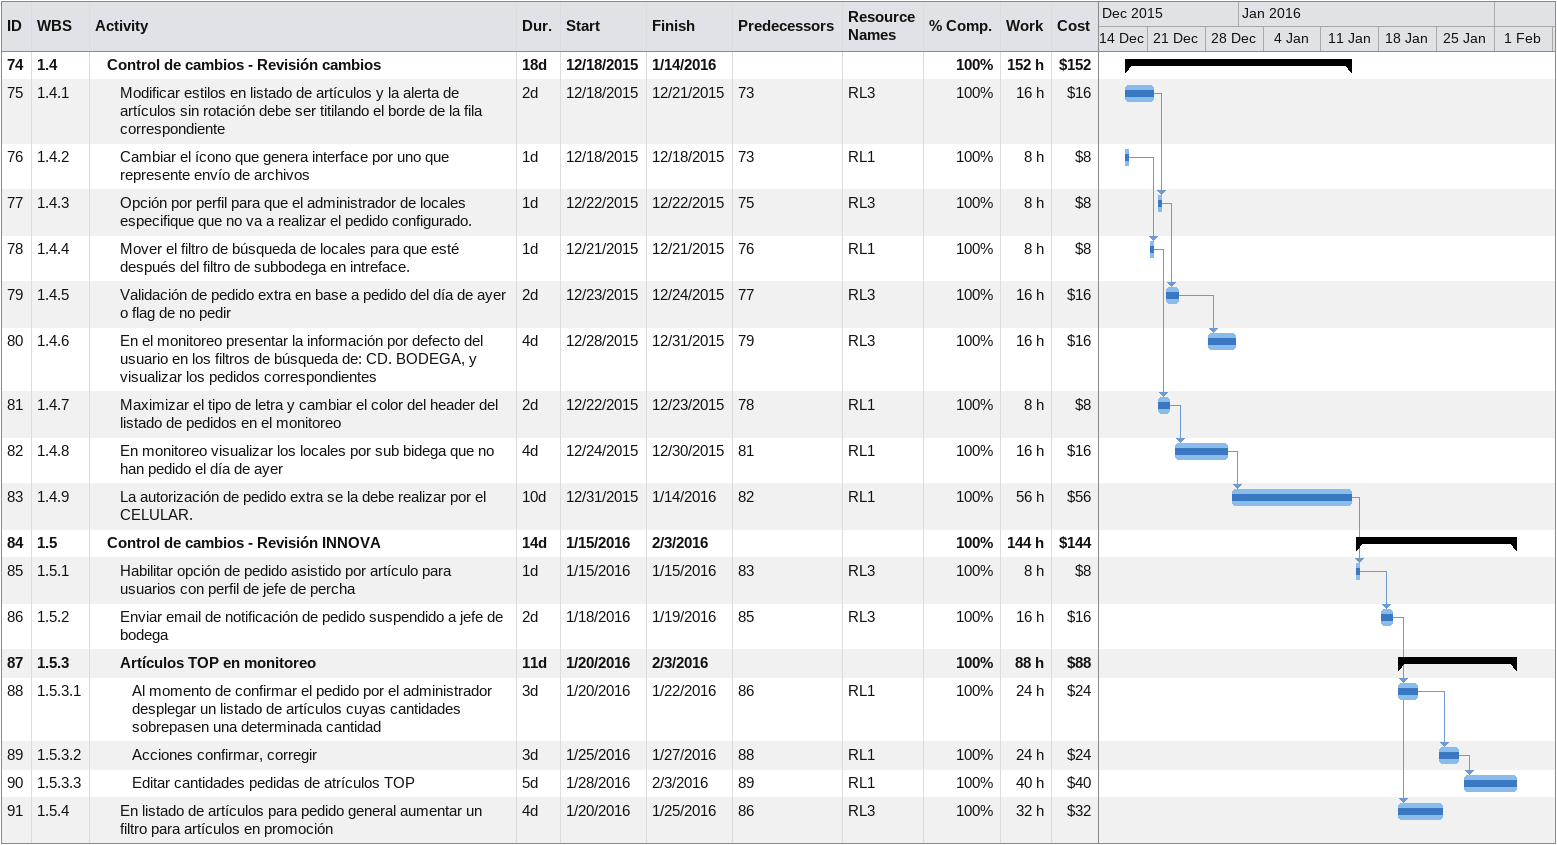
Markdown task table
| ID | WBS | Task | Duration | Start | Finish | Predecessors | Resources | % complete | Work (h) | Cost ($) |
|---|---|---|---|---|---|---|---|---|---|---|
| 74 | 1.4 | **Control de cambios - Revisión cambios** | 18d | 2015-12-18 | 2016-01-14 |  |  | 100 | 152 | 152 |
| 75 | 1.4.1 | Modificar estilos en listado de artículos y la alerta de artículos sin rotación debe ser titilando el borde de la fila correspondiente | 2d | 2015-12-18 | 2015-12-21 | 73 | RL3 | 100 | 16 | 16 |
| 76 | 1.4.2 | Cambiar el ícono que genera interface por uno que represente envío de archivos | 1d | 2015-12-18 | 2015-12-18 | 73 | RL1 | 100 | 8 | 8 |
| 77 | 1.4.3 | Opción por perfil para que el administrador de locales especifique que no va a realizar el pedido configurado. | 1d | 2015-12-22 | 2015-12-22 | 75 | RL3 | 100 | 8 | 8 |
| 78 | 1.4.4 | Mover el filtro de búsqueda de locales para que esté después del filtro de subbodega en intreface. | 1d | 2015-12-21 | 2015-12-21 | 76 | RL1 | 100 | 8 | 8 |
| 79 | 1.4.5 | Validación de pedido extra en base a pedido del día de ayer o flag de no pedir | 2d | 2015-12-23 | 2015-12-24 | 77 | RL3 | 100 | 16 | 16 |
| 80 | 1.4.6 | En el monitoreo presentar la información por defecto del usuario en los filtros de búsqueda de: CD. BODEGA, y visualizar los pedidos correspondientes | 4d | 2015-12-28 | 2015-12-31 | 79 | RL3 | 100 | 16 | 16 |
| 81 | 1.4.7 | Maximizar el tipo de letra y cambiar el color del header del listado de pedidos en el monitoreo | 2d | 2015-12-22 | 2015-12-23 | 78 | RL1 | 100 | 8 | 8 |
| 82 | 1.4.8 | En monitoreo visualizar los locales por sub bidega que no han pedido el día de ayer | 4d | 2015-12-24 | 2015-12-30 | 81 | RL1 | 100 | 16 | 16 |
| 83 | 1.4.9 | La autorización de pedido extra se la debe realizar por el CELULAR. | 10d | 2015-12-31 | 2016-01-14 | 82 | RL1 | 100 | 56 | 56 |
| 84 | 1.5 | **Control de cambios - Revisión INNOVA** | 14d | 2016-01-15 | 2016-02-03 |  |  | 100 | 144 | 144 |
| 85 | 1.5.1 | Habilitar opción de pedido asistido por artículo para usuarios con perfil de jefe de percha | 1d | 2016-01-15 | 2016-01-15 | 83 | RL3 | 100 | 8 | 8 |
| 86 | 1.5.2 | Enviar email de notificación de pedido suspendido a jefe de bodega | 2d | 2016-01-18 | 2016-01-19 | 85 | RL3 | 100 | 16 | 16 |
| 87 | 1.5.3 | **Artículos TOP en monitoreo** | 11d | 2016-01-20 | 2016-02-03 |  |  | 100 | 88 | 88 |
| 88 | 1.5.3.1 | Al momento de confirmar el pedido por el administrador desplegar un listado de artículos cuyas cantidades sobrepasen una determinada cantidad | 3d | 2016-01-20 | 2016-01-22 | 86 | RL1 | 100 | 24 | 24 |
| 89 | 1.5.3.2 | Acciones confirmar, corregir | 3d | 2016-01-25 | 2016-01-27 | 88 | RL1 | 100 | 24 | 24 |
| 90 | 1.5.3.3 | Editar cantidades pedidas de atrículos TOP | 5d | 2016-01-28 | 2016-02-03 | 89 | RL1 | 100 | 40 | 40 |
| 91 | 1.5.4 | En listado de artículos para pedido general aumentar un filtro para artículos en promoción | 4d | 2016-01-20 | 2016-01-25 | 86 | RL3 | 100 | 32 | 32 |
